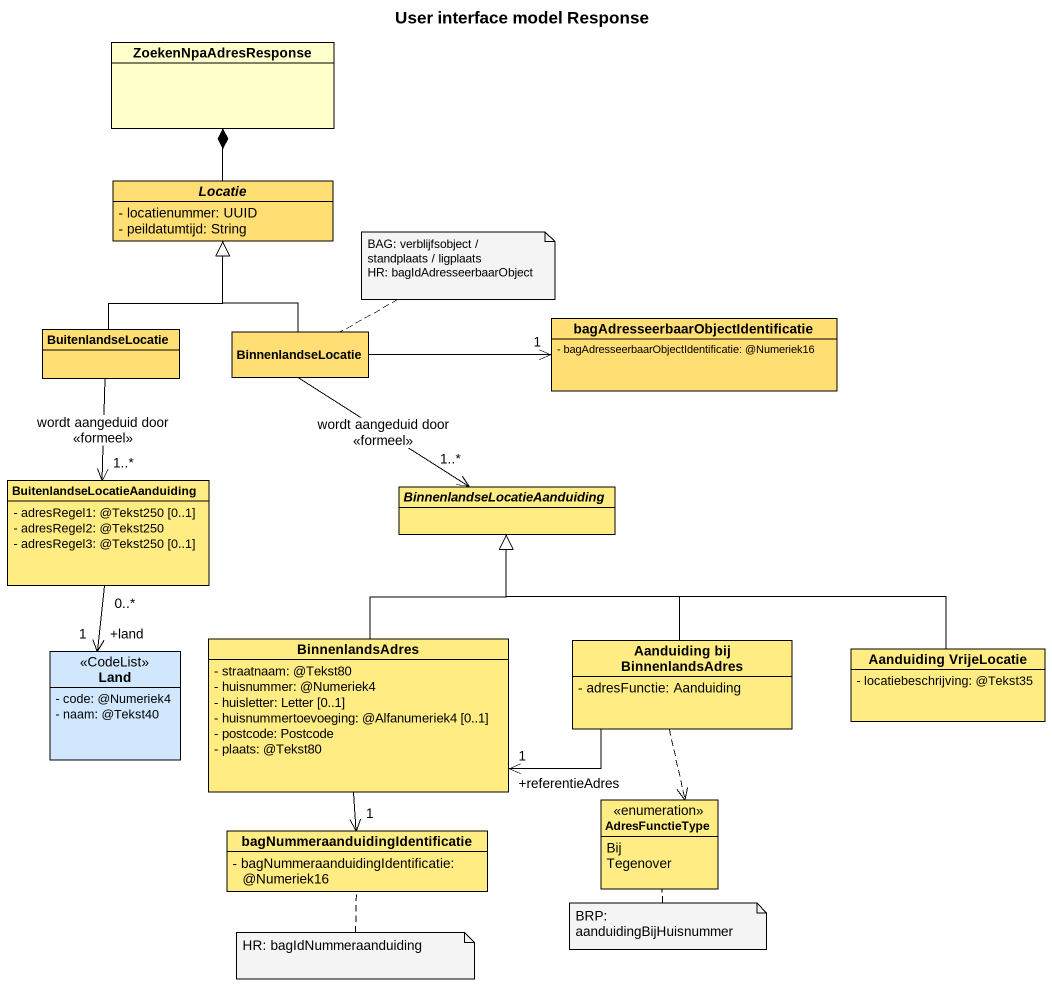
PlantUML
@startuml
title User interface model Response
hide circle
hide empty members
skinparam classAttributeIconSize 0
class ZoekenNpaAdresResponse
abstract class Locatie #FFDE73 {
  - locatienummer: UUID
  - peildatumtijd: String
}
class "bagAdresseerbaarObjectIdentificatie" as bagAdresseerbaarObjectIdenti #FFDE73 {
  - bagAdresseerbaarObjectIdentificatie: @Numeriek16
}
class BuitenlandseLocatie #FFDE73
class BinnenlandseLocatie #FFDE73
class "BuitenlandseLocatieAanduiding" as BuitenlandseLocatieAanduidin #FFED83 {
  - adresRegel1: @Tekst250 [0..1]
  - adresRegel2: @Tekst250
  - adresRegel3: @Tekst250 [0..1]
}
abstract class "BinnenlandseLocatieAanduiding" as BinnenlandseLocatieAanduidin #FFED83
class Land <<CodeList>> #D0E7FE {
  - code: @Numeriek4
  - naam: @Tekst40
}
class BinnenlandsAdres #FFED83 {
  - straatnaam: @Tekst80
  - huisnummer: @Numeriek4
  - huisletter: Letter [0..1]
  - huisnummertoevoeging: @Alfanumeriek4 [0..1]
  - postcode: Postcode
  - plaats: @Tekst80
}
class "Aanduiding bij BinnenlandsAdres" as Aanduiding_bij #FFED83 {
  - adresFunctie: Aanduiding
}
class "Aanduiding VrijeLocatie" as Aanduiding_VrijeLocatie #FFED83 {
  - locatiebeschrijving: @Tekst35
}
enum AdresFunctieType #FFED83 {
  Bij
  Tegenover
}
class "bagNummeraanduidingIdentificatie" as bagNummeraanduidingIdentific #FFED83 {
  - bagNummeraanduidingIdentificatie: @Numeriek16
}
Locatie -up-* ZoekenNpaAdresResponse
bagAdresseerbaarObjectIdenti "1" <-left- BinnenlandseLocatie
BuitenlandseLocatie -up-|> Locatie
BinnenlandseLocatie -up-|> Locatie
BuitenlandseLocatieAanduidin "1..*" <-up- BuitenlandseLocatie : wordt aangeduid door\n<<formeel>>
BuitenlandseLocatieAanduidin "0..*" --> "+land\n1" Land
BinnenlandseLocatieAanduidin "1..*" <-up- BinnenlandseLocatie : wordt aangeduid door\n<<formeel>>
BinnenlandsAdres -up-|> BinnenlandseLocatieAanduidin
Aanduiding_bij -up-|> BinnenlandseLocatieAanduidin
Aanduiding_bij -left-> "+referentieAdres\n1" BinnenlandsAdres
Aanduiding_bij ..> AdresFunctieType
Aanduiding_VrijeLocatie -left-|> BinnenlandseLocatieAanduidin
bagNummeraanduidingIdentific "1" <-up- BinnenlandsAdres
note right of BinnenlandseLocatie
  BAG: verblijfsobject / standplaats / ligplaats
  HR: bagIdAdresseerbaarObject
end note
note bottom of AdresFunctieType : BRP: aanduidingBijHuisnummer
note bottom of bagNummeraanduidingIdentific : HR: bagIdNummeraanduiding
@enduml
